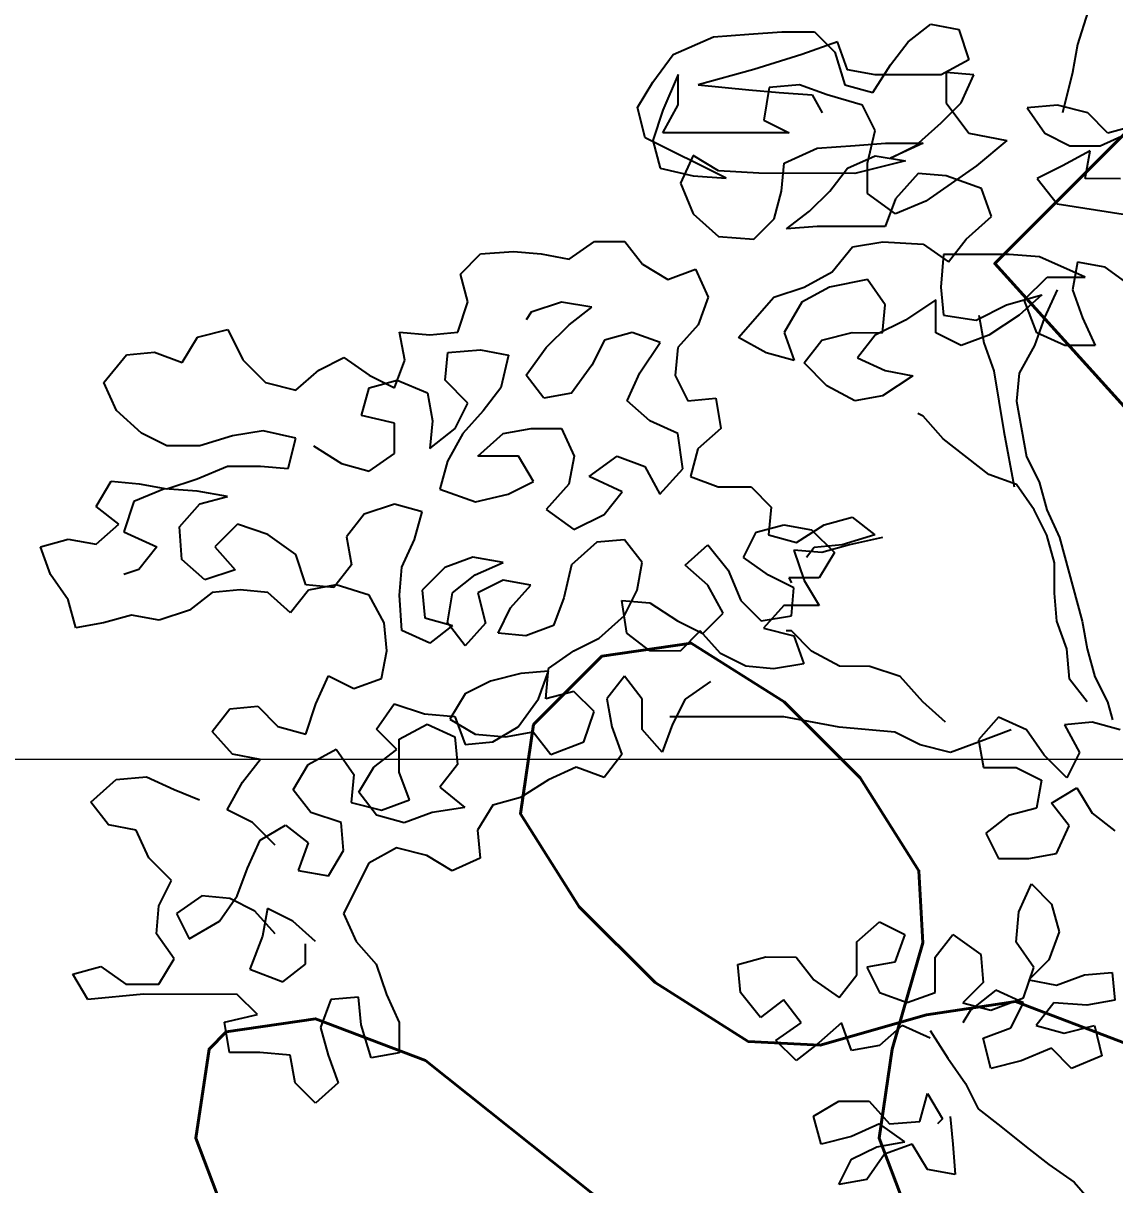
# Model space of a CAD drawing. Header units: millimetres. Extents: x 684983 to 685377, y 990360 to 990509.
# Drawn here: x 685051.041 to 685051.816, y 990443.736 to 990444.561 of the extents above; entities that cross this region are included whole.
import ezdxf

# ---------------------------------------------------------------- set-up
doc = ezdxf.new("R2010")
doc.units = ezdxf.units.MM
doc.layers.add('grid', color=8, linetype='Continuous', lineweight=9)
doc.layers.add('GRID LEVELS', color=7, linetype='Continuous', lineweight=13)
doc.layers.add('JACK  FRUIT TREE', color=7, linetype='Continuous')
doc.styles.get("Standard").update_dxf_attribs({"font": 'RomanS'})

# ---------------------------------------------------------------- blocks, each defined once
blk = doc.blocks.new('JT')
for p, q in [((-0.33303, 1.59469, 157.72663), (-0.33783, 1.57914, 157.72663)), ((-0.33783, 1.57914, 157.72663), (-0.34023, 1.56598, 157.72663)), ((-0.34023, 1.56598, 157.72663), (-0.34504, 1.54684, 157.72663)), ((-0.34751, 1.46309, 157.72663), (-0.3535, 1.44994, 157.72663)), ((-0.38461, 1.45116, 157.72663), (-0.38223, 1.438, 157.72663)), ((-0.3535, 1.44994, 157.72663), (-0.3583, 1.43678, 157.72663)), ((-0.38223, 1.438, 157.72663), (-0.37745, 1.42484, 157.72663)), ((-0.3583, 1.43678, 157.72663), (-0.36549, 1.42363, 157.72663)), ((-0.37745, 1.42484, 157.72663), (-0.37269, 1.39612, 157.72663)), ((-0.36549, 1.42363, 157.72663), (-0.3667, 1.41047, 157.72663)), ((-0.3667, 1.41047, 157.72663), (-0.36194, 1.38414, 157.72663)), ((-0.41097, 1.40333, 157.72663), (-0.41336, 1.40453, 157.72663)), ((-0.40141, 1.39255, 157.72663), (-0.41097, 1.40333, 157.72663)), ((-0.37989, 1.37578, 157.72663), (-0.40141, 1.39255, 157.72663)), ((-0.37269, 1.39612, 157.72663), (-0.36793, 1.36979, 157.72663)), ((-0.36194, 1.38414, 157.72663), (-0.35596, 1.37217, 157.72663)), ((-0.36673, 1.37098, 157.72663), (-0.37989, 1.37578, 157.72663)), ((-0.35837, 1.35901, 157.72663), (-0.36673, 1.37098, 157.72663)), ((-0.35596, 1.37217, 157.72663), (-0.35239, 1.35901, 157.72663)), ((-0.3524, 1.34704, 157.72663), (-0.35837, 1.35901, 157.72663)), ((-0.35239, 1.35901, 157.72663), (-0.34642, 1.34584, 157.72663)), ((-0.34882, 1.33388, 157.72663), (-0.3524, 1.34704, 157.72663)), ((-0.34642, 1.34584, 157.72663), (-0.33568, 1.30635, 157.72663)), ((-0.34883, 1.31952, 157.72663), (-0.34882, 1.33388, 157.72663)), ((-0.34765, 1.30636, 157.72663), (-0.34883, 1.31952, 157.72663)), ((-0.34287, 1.29319, 157.72663), (-0.34765, 1.30636, 157.72663)), ((-0.33568, 1.30635, 157.72663), (-0.3333, 1.29318, 157.72663)), ((-0.47328, 1.30169, 157.72663), (-0.47567, 1.30169, 157.72663)), ((-0.46372, 1.29211, 157.72663), (-0.47328, 1.30169, 157.72663)), ((-0.45056, 1.28492, 157.72663), (-0.46372, 1.29211, 157.72663)), ((-0.34169, 1.27883, 157.72663), (-0.34287, 1.29319, 157.72663)), ((-0.3333, 1.29318, 157.72663), (-0.32973, 1.28002, 157.72663)), ((-0.43621, 1.2849, 157.72663), (-0.45056, 1.28492, 157.72663)), ((-0.42185, 1.2801, 157.72663), (-0.43621, 1.2849, 157.72663)), ((-0.4111, 1.26813, 157.72663), (-0.42185, 1.2801, 157.72663)), ((-0.33333, 1.26806, 157.72663), (-0.34169, 1.27883, 157.72663)), ((-0.32973, 1.28002, 157.72663), (-0.32375, 1.26805, 157.72663)), ((-0.40034, 1.25855, 157.72663), (-0.4111, 1.26813, 157.72663)), ((-0.32375, 1.26805, 157.72663), (-0.32137, 1.25967, 157.72663)), ((-0.47691, 1.26101, 157.72663), (-0.53075, 1.26106, 157.72663)), ((-0.45059, 1.2562, 157.72663), (-0.47691, 1.26101, 157.72663)), ((-0.42427, 1.25378, 157.72663), (-0.45059, 1.2562, 157.72663)), ((-0.41231, 1.24779, 157.72663), (-0.42427, 1.25378, 157.72663)), ((-0.36923, 1.25493, 157.72663), (-0.38479, 1.24896, 157.72663)), ((-0.38479, 1.24896, 157.72663), (-0.39796, 1.24419, 157.72663)), ((-0.39796, 1.24419, 157.72663), (-0.41231, 1.24779, 157.72663)), ((-0.40765, 1.11259, 157.72663), (-0.39929, 1.09942, 157.72663)), ((-0.39929, 1.09942, 157.72663), (-0.39092, 1.08745, 157.72663)), ((-0.39092, 1.08745, 157.72663), (-0.38495, 1.07548, 157.72663)), ((-0.38495, 1.07548, 157.72663), (-0.37419, 1.06709, 157.72663)), ((-0.37419, 1.06709, 157.72663), (-0.36223, 1.05751, 157.72663)), ((-0.36223, 1.05751, 157.72663), (-0.35147, 1.04912, 157.72663)), ((-0.35147, 1.04912, 157.72663), (-0.33952, 1.04074, 157.72663)), ((-0.33952, 1.04074, 157.72663), (-0.32995, 1.02996, 157.72663))]:
    blk.add_line(p, q)
at = {"color": 3}
for p, q in [((-0.41799, 1.58041, 157.72663), (-0.40721, 1.58878, 157.72663)), ((-0.40721, 1.58878, 157.72663), (-0.39405, 1.58637, 157.72663)), ((-0.51011, 1.58289, 157.72663), (-0.49336, 1.58407, 157.72663)), ((-0.49336, 1.58407, 157.72663), (-0.47781, 1.58525, 157.72663)), ((-0.47781, 1.58525, 157.72663), (-0.46225, 1.58524, 157.72663)), ((-0.46225, 1.58524, 157.72663), (-0.45269, 1.57566, 157.72663)), ((-0.39405, 1.58637, 157.72663), (-0.38928, 1.57201, 157.72663)), ((-0.52926, 1.57453, 157.72663), (-0.51011, 1.58289, 157.72663)), ((-0.45149, 1.58044, 157.72663), (-0.46825, 1.57448, 157.72663)), ((-0.44672, 1.56728, 157.72663), (-0.45149, 1.58044, 157.72663)), ((-0.42637, 1.56965, 157.72663), (-0.41799, 1.58041, 157.72663)), ((-0.53885, 1.56138, 157.72663), (-0.52926, 1.57453, 157.72663)), ((-0.46825, 1.57448, 157.72663), (-0.49098, 1.56732, 157.72663)), ((-0.45269, 1.57566, 157.72663), (-0.44792, 1.5601, 157.72663)), ((-0.49098, 1.56732, 157.72663), (-0.51731, 1.56016, 157.72663)), ((-0.43356, 1.56487, 157.72663), (-0.44672, 1.56728, 157.72663)), ((-0.43476, 1.5565, 157.72663), (-0.42637, 1.56965, 157.72663)), ((-0.38928, 1.57201, 157.72663), (-0.40245, 1.56484, 157.72663)), ((-0.54604, 1.54942, 157.72663), (-0.53885, 1.56138, 157.72663)), ((-0.52688, 1.56496, 157.72663), (-0.53407, 1.54821, 157.72663)), ((-0.52689, 1.5506, 157.72663), (-0.52688, 1.56496, 157.72663)), ((-0.40245, 1.56484, 157.72663), (-0.43356, 1.56487, 157.72663)), ((-0.40006, 1.56604, 157.72663), (-0.40007, 1.55168, 157.72663)), ((-0.3869, 1.56483, 157.72663), (-0.40006, 1.56604, 157.72663)), ((-0.39289, 1.55167, 157.72663), (-0.3869, 1.56483, 157.72663)), ((-0.51731, 1.56016, 157.72663), (-0.49339, 1.55775, 157.72663)), ((-0.49339, 1.55775, 157.72663), (-0.47903, 1.55654, 157.72663)), ((-0.48381, 1.55894, 157.72663), (-0.48622, 1.54338, 157.72663)), ((-0.46946, 1.56012, 157.72663), (-0.48381, 1.55894, 157.72663)), ((-0.47903, 1.55654, 157.72663), (-0.46348, 1.55533, 157.72663)), ((-0.4563, 1.55532, 157.72663), (-0.46946, 1.56012, 157.72663)), ((-0.44792, 1.5601, 157.72663), (-0.43476, 1.5565, 157.72663)), ((-0.53408, 1.53745, 157.72663), (-0.52689, 1.5506, 157.72663)), ((-0.46348, 1.55533, 157.72663), (-0.4587, 1.54695, 157.72663)), ((-0.43955, 1.55052, 157.72663), (-0.4563, 1.55532, 157.72663)), ((-0.43358, 1.53855, 157.72663), (-0.43955, 1.55052, 157.72663)), ((-0.40247, 1.54211, 157.72663), (-0.39289, 1.55167, 157.72663)), ((-0.40007, 1.55168, 157.72663), (-0.38931, 1.53731, 157.72663)), ((-0.34743, 1.55044, 157.72663), (-0.36178, 1.54925, 157.72663)), ((-0.33307, 1.54683, 157.72663), (-0.34743, 1.55044, 157.72663)), ((-0.54246, 1.53506, 157.72663), (-0.54604, 1.54942, 157.72663)), ((-0.53407, 1.54821, 157.72663), (-0.53887, 1.53386, 157.72663)), ((-0.36178, 1.54925, 157.72663), (-0.35342, 1.53728, 157.72663)), ((-0.32351, 1.53725, 157.72663), (-0.33307, 1.54683, 157.72663)), ((-0.48622, 1.54338, 157.72663), (-0.47426, 1.53739, 157.72663)), ((-0.41444, 1.53135, 157.72663), (-0.40247, 1.54211, 157.72663)), ((-0.31034, 1.54083, 157.72663), (-0.32351, 1.53725, 157.72663)), ((-0.50419, 1.51588, 157.72663), (-0.54246, 1.53506, 157.72663)), ((-0.53887, 1.53386, 157.72663), (-0.5353, 1.5207, 157.72663)), ((-0.47426, 1.53739, 157.72663), (-0.53408, 1.53745, 157.72663)), ((-0.43718, 1.523, 157.72663), (-0.43358, 1.53855, 157.72663)), ((-0.38931, 1.53731, 157.72663), (-0.37137, 1.53371, 157.72663)), ((-0.35342, 1.53728, 157.72663), (-0.34146, 1.53129, 157.72663)), ((-0.3271, 1.53127, 157.72663), (-0.31394, 1.53724, 157.72663)), ((-0.47667, 1.52304, 157.72663), (-0.46111, 1.5302, 157.72663)), ((-0.46111, 1.5302, 157.72663), (-0.44316, 1.53138, 157.72663)), ((-0.44316, 1.53138, 157.72663), (-0.4288, 1.53256, 157.72663)), ((-0.4288, 1.53256, 157.72663), (-0.41085, 1.53255, 157.72663)), ((-0.41085, 1.53255, 157.72663), (-0.42641, 1.52538, 157.72663)), ((-0.42641, 1.52538, 157.72663), (-0.41444, 1.53135, 157.72663)), ((-0.37137, 1.53371, 157.72663), (-0.38574, 1.52176, 157.72663)), ((-0.33189, 1.52889, 157.72663), (-0.34506, 1.52172, 157.72663)), ((-0.34146, 1.53129, 157.72663), (-0.3271, 1.53127, 157.72663)), ((-0.3343, 1.51573, 157.72663), (-0.33189, 1.52889, 157.72663)), ((-0.51974, 1.52666, 157.72663), (-0.52573, 1.51351, 157.72663)), ((-0.50778, 1.51947, 157.72663), (-0.51974, 1.52666, 157.72663)), ((-0.47788, 1.50988, 157.72663), (-0.47667, 1.52304, 157.72663)), ((-0.44676, 1.52062, 157.72663), (-0.43359, 1.52659, 157.72663)), ((-0.41924, 1.52418, 157.72663), (-0.44317, 1.51822, 157.72663)), ((-0.4372, 1.50864, 157.72663), (-0.43718, 1.523, 157.72663)), ((-0.43359, 1.52659, 157.72663), (-0.41924, 1.52418, 157.72663)), ((-0.5353, 1.5207, 157.72663), (-0.51975, 1.51709, 157.72663)), ((-0.48864, 1.51826, 157.72663), (-0.50778, 1.51947, 157.72663)), ((-0.44317, 1.51822, 157.72663), (-0.48864, 1.51826, 157.72663)), ((-0.45514, 1.50985, 157.72663), (-0.44676, 1.52062, 157.72663)), ((-0.41326, 1.51819, 157.72663), (-0.42404, 1.50624, 157.72663)), ((-0.4001, 1.51698, 157.72663), (-0.41326, 1.51819, 157.72663)), ((-0.38574, 1.52176, 157.72663), (-0.40968, 1.50503, 157.72663)), ((-0.34506, 1.52172, 157.72663), (-0.35703, 1.51575, 157.72663)), ((-0.52573, 1.51351, 157.72663), (-0.51976, 1.49915, 157.72663)), ((-0.51975, 1.51709, 157.72663), (-0.50419, 1.51588, 157.72663)), ((-0.38336, 1.51099, 157.72663), (-0.4001, 1.51698, 157.72663)), ((-0.35703, 1.51575, 157.72663), (-0.34747, 1.50377, 157.72663)), ((-0.31755, 1.51571, 157.72663), (-0.3343, 1.51573, 157.72663)), ((-0.48148, 1.49672, 157.72663), (-0.47788, 1.50988, 157.72663)), ((-0.46472, 1.50029, 157.72663), (-0.45514, 1.50985, 157.72663)), ((-0.42405, 1.49906, 157.72663), (-0.4372, 1.50864, 157.72663)), ((-0.37858, 1.49782, 157.72663), (-0.38336, 1.51099, 157.72663)), ((-0.42404, 1.50624, 157.72663), (-0.42884, 1.49308, 157.72663)), ((-0.40968, 1.50503, 157.72663), (-0.42405, 1.49906, 157.72663)), ((-0.34747, 1.50377, 157.72663), (-0.31636, 1.49896, 157.72663)), ((-0.51976, 1.49915, 157.72663), (-0.50781, 1.48837, 157.72663)), ((-0.49106, 1.48715, 157.72663), (-0.48148, 1.49672, 157.72663)), ((-0.4755, 1.49193, 157.72663), (-0.46472, 1.50029, 157.72663)), ((-0.39056, 1.48706, 157.72663), (-0.37858, 1.49782, 157.72663)), ((-0.46114, 1.49311, 157.72663), (-0.4755, 1.49193, 157.72663)), ((-0.42884, 1.49308, 157.72663), (-0.46114, 1.49311, 157.72663)), ((-0.57841, 1.47766, 157.72663), (-0.56644, 1.48603, 157.72663)), ((-0.56644, 1.48603, 157.72663), (-0.55208, 1.48601, 157.72663)), ((-0.55208, 1.48601, 157.72663), (-0.54371, 1.47524, 157.72663)), ((-0.50781, 1.48837, 157.72663), (-0.49106, 1.48715, 157.72663)), ((-0.4444, 1.48352, 157.72663), (-0.43004, 1.4859, 157.72663)), ((-0.43004, 1.4859, 157.72663), (-0.4109, 1.48469, 157.72663)), ((-0.4109, 1.48469, 157.72663), (-0.39894, 1.4763, 157.72663)), ((-0.39894, 1.4763, 157.72663), (-0.39056, 1.48706, 157.72663)), ((-0.62986, 1.47053, 157.72663), (-0.62028, 1.48009, 157.72663)), ((-0.62028, 1.48009, 157.72663), (-0.60473, 1.48128, 157.72663)), ((-0.60473, 1.48128, 157.72663), (-0.59157, 1.48007, 157.72663)), ((-0.59157, 1.48007, 157.72663), (-0.57841, 1.47766, 157.72663)), ((-0.45398, 1.47157, 157.72663), (-0.4444, 1.48352, 157.72663)), ((-0.40133, 1.47989, 157.72663), (-0.40254, 1.46434, 157.72663)), ((-0.37022, 1.47987, 157.72663), (-0.40133, 1.47989, 157.72663)), ((-0.35587, 1.47866, 157.72663), (-0.37022, 1.47987, 157.72663)), ((-0.54371, 1.47524, 157.72663), (-0.53176, 1.46805, 157.72663)), ((-0.33434, 1.46906, 157.72663), (-0.35587, 1.47866, 157.72663)), ((-0.33792, 1.47625, 157.72663), (-0.34033, 1.46309, 157.72663)), ((-0.32476, 1.47384, 157.72663), (-0.33792, 1.47625, 157.72663)), ((-0.31161, 1.46426, 157.72663), (-0.32476, 1.47384, 157.72663)), ((-0.62629, 1.45737, 157.72663), (-0.62986, 1.47053, 157.72663)), ((-0.53176, 1.46805, 157.72663), (-0.51859, 1.47282, 157.72663)), ((-0.51859, 1.47282, 157.72663), (-0.51262, 1.45966, 157.72663)), ((-0.46715, 1.4644, 157.72663), (-0.45398, 1.47157, 157.72663)), ((-0.43724, 1.46796, 157.72663), (-0.45519, 1.46439, 157.72663)), ((-0.42887, 1.45599, 157.72663), (-0.43724, 1.46796, 157.72663)), ((-0.36306, 1.45832, 157.72663), (-0.35229, 1.46908, 157.72663)), ((-0.35229, 1.46908, 157.72663), (-0.33434, 1.46906, 157.72663)), ((-0.48151, 1.45963, 157.72663), (-0.46715, 1.4644, 157.72663)), ((-0.45519, 1.46439, 157.72663), (-0.46835, 1.45722, 157.72663)), ((-0.40254, 1.46434, 157.72663), (-0.40136, 1.45118, 157.72663)), ((-0.34033, 1.46309, 157.72663), (-0.33555, 1.44992, 157.72663)), ((-0.63108, 1.44301, 157.72663), (-0.62629, 1.45737, 157.72663)), ((-0.58202, 1.45733, 157.72663), (-0.59638, 1.45255, 157.72663)), ((-0.56766, 1.45492, 157.72663), (-0.58202, 1.45733, 157.72663)), ((-0.51262, 1.45966, 157.72663), (-0.51742, 1.4465, 157.72663)), ((-0.49828, 1.4405, 157.72663), (-0.48151, 1.45963, 157.72663)), ((-0.46835, 1.45722, 157.72663), (-0.47674, 1.44287, 157.72663)), ((-0.40494, 1.45836, 157.72663), (-0.41931, 1.4488, 157.72663)), ((-0.40495, 1.44281, 157.72663), (-0.40494, 1.45836, 157.72663)), ((-0.37144, 1.45594, 157.72663), (-0.35469, 1.46071, 157.72663)), ((-0.35469, 1.46071, 157.72663), (-0.36546, 1.45115, 157.72663)), ((-0.3571, 1.44276, 157.72663), (-0.36306, 1.45832, 157.72663)), ((-0.59638, 1.45255, 157.72663), (-0.59877, 1.44897, 157.72663)), ((-0.57844, 1.44656, 157.72663), (-0.56766, 1.45492, 157.72663)), ((-0.43008, 1.44283, 157.72663), (-0.42887, 1.45599, 157.72663)), ((-0.38581, 1.44877, 157.72663), (-0.37144, 1.45594, 157.72663)), ((-0.58921, 1.4358, 157.72663), (-0.57844, 1.44656, 157.72663)), ((-0.51742, 1.4465, 157.72663), (-0.527, 1.43574, 157.72663)), ((-0.41931, 1.4488, 157.72663), (-0.43367, 1.44164, 157.72663)), ((-0.40136, 1.45118, 157.72663), (-0.38581, 1.44877, 157.72663)), ((-0.36546, 1.45115, 157.72663), (-0.37983, 1.44159, 157.72663)), ((-0.33555, 1.44992, 157.72663), (-0.32958, 1.43676, 157.72663)), ((-0.76151, 1.42878, 157.72663), (-0.75432, 1.44073, 157.72663)), ((-0.75432, 1.44073, 157.72663), (-0.73996, 1.44431, 157.72663)), ((-0.73996, 1.44431, 157.72663), (-0.73279, 1.42995, 157.72663)), ((-0.65622, 1.42988, 157.72663), (-0.6586, 1.44304, 157.72663)), ((-0.6586, 1.44304, 157.72663), (-0.64425, 1.44183, 157.72663)), ((-0.64425, 1.44183, 157.72663), (-0.63108, 1.44301, 157.72663)), ((-0.54853, 1.44294, 157.72663), (-0.56169, 1.43936, 157.72663)), ((-0.53537, 1.43814, 157.72663), (-0.54853, 1.44294, 157.72663)), ((-0.48513, 1.43331, 157.72663), (-0.49828, 1.4405, 157.72663)), ((-0.47674, 1.44287, 157.72663), (-0.47197, 1.42971, 157.72663)), ((-0.4588, 1.43927, 157.72663), (-0.44444, 1.44284, 157.72663)), ((-0.44444, 1.44284, 157.72663), (-0.43008, 1.44283, 157.72663)), ((-0.43367, 1.44164, 157.72663), (-0.44205, 1.43088, 157.72663)), ((-0.39299, 1.43681, 157.72663), (-0.40495, 1.44281, 157.72663)), ((-0.37983, 1.44159, 157.72663), (-0.39299, 1.43681, 157.72663)), ((-0.34394, 1.43677, 157.72663), (-0.3571, 1.44276, 157.72663)), ((-0.5988, 1.42264, 157.72663), (-0.58921, 1.4358, 157.72663)), ((-0.56169, 1.43936, 157.72663), (-0.56769, 1.4274, 157.72663)), ((-0.54496, 1.42379, 157.72663), (-0.53537, 1.43814, 157.72663)), ((-0.527, 1.43574, 157.72663), (-0.52821, 1.42258, 157.72663)), ((-0.46718, 1.42851, 157.72663), (-0.4588, 1.43927, 157.72663)), ((-0.32958, 1.43676, 157.72663), (-0.34394, 1.43677, 157.72663)), ((-0.79861, 1.41924, 157.72663), (-0.78783, 1.43239, 157.72663)), ((-0.78783, 1.43239, 157.72663), (-0.77467, 1.43357, 157.72663)), ((-0.77467, 1.43357, 157.72663), (-0.76151, 1.42878, 157.72663)), ((-0.73279, 1.42995, 157.72663), (-0.72204, 1.41917, 157.72663)), ((-0.69691, 1.42513, 157.72663), (-0.68494, 1.4311, 157.72663)), ((-0.68494, 1.4311, 157.72663), (-0.67298, 1.42271, 157.72663)), ((-0.66102, 1.41672, 157.72663), (-0.65622, 1.42988, 157.72663)), ((-0.63709, 1.42029, 157.72663), (-0.63588, 1.43345, 157.72663)), ((-0.63588, 1.43345, 157.72663), (-0.62032, 1.43463, 157.72663)), ((-0.62032, 1.43463, 157.72663), (-0.60716, 1.43222, 157.72663)), ((-0.60716, 1.43222, 157.72663), (-0.61077, 1.41667, 157.72663)), ((-0.47197, 1.42971, 157.72663), (-0.48513, 1.43331, 157.72663)), ((-0.44205, 1.43088, 157.72663), (-0.4289, 1.42488, 157.72663)), ((-0.70768, 1.41557, 157.72663), (-0.69691, 1.42513, 157.72663)), ((-0.56769, 1.4274, 157.72663), (-0.57727, 1.41425, 157.72663)), ((-0.45642, 1.41773, 157.72663), (-0.46718, 1.42851, 157.72663)), ((-0.4289, 1.42488, 157.72663), (-0.41574, 1.42248, 157.72663)), ((-0.79264, 1.40607, 157.72663), (-0.79861, 1.41924, 157.72663)), ((-0.72204, 1.41917, 157.72663), (-0.70768, 1.41557, 157.72663)), ((-0.67298, 1.42271, 157.72663), (-0.66102, 1.41672, 157.72663)), ((-0.67298, 1.41673, 157.72663), (-0.65982, 1.42031, 157.72663)), ((-0.65982, 1.42031, 157.72663), (-0.64547, 1.41431, 157.72663)), ((-0.62633, 1.40951, 157.72663), (-0.63709, 1.42029, 157.72663)), ((-0.59043, 1.41187, 157.72663), (-0.5988, 1.42264, 157.72663)), ((-0.55095, 1.41064, 157.72663), (-0.54496, 1.42379, 157.72663)), ((-0.52821, 1.42258, 157.72663), (-0.52224, 1.41061, 157.72663)), ((-0.41574, 1.42248, 157.72663), (-0.43011, 1.41292, 157.72663)), ((-0.67659, 1.40357, 157.72663), (-0.67298, 1.41673, 157.72663)), ((-0.64547, 1.41431, 157.72663), (-0.64309, 1.40115, 157.72663)), ((-0.61077, 1.41667, 157.72663), (-0.61915, 1.40591, 157.72663)), ((-0.57727, 1.41425, 157.72663), (-0.59043, 1.41187, 157.72663)), ((-0.44327, 1.41054, 157.72663), (-0.45642, 1.41773, 157.72663)), ((-0.43011, 1.41292, 157.72663), (-0.44327, 1.41054, 157.72663)), ((-0.63232, 1.39755, 157.72663), (-0.62633, 1.40951, 157.72663)), ((-0.54019, 1.40105, 157.72663), (-0.55095, 1.41064, 157.72663)), ((-0.52224, 1.41061, 157.72663), (-0.50907, 1.41179, 157.72663)), ((-0.50907, 1.41179, 157.72663), (-0.50669, 1.39743, 157.72663)), ((-0.78068, 1.39529, 157.72663), (-0.79264, 1.40607, 157.72663)), ((-0.66103, 1.39997, 157.72663), (-0.67659, 1.40357, 157.72663)), ((-0.61915, 1.40591, 157.72663), (-0.62873, 1.39515, 157.72663)), ((-0.72325, 1.39644, 157.72663), (-0.73761, 1.39406, 157.72663)), ((-0.7077, 1.39283, 157.72663), (-0.72325, 1.39644, 157.72663)), ((-0.66105, 1.38561, 157.72663), (-0.66103, 1.39997, 157.72663)), ((-0.64309, 1.40115, 157.72663), (-0.6443, 1.38799, 157.72663)), ((-0.6443, 1.38799, 157.72663), (-0.63232, 1.39755, 157.72663)), ((-0.60959, 1.39514, 157.72663), (-0.59643, 1.39752, 157.72663)), ((-0.59643, 1.39752, 157.72663), (-0.58207, 1.3975, 157.72663)), ((-0.58207, 1.3975, 157.72663), (-0.5761, 1.38434, 157.72663)), ((-0.52704, 1.39506, 157.72663), (-0.54019, 1.40105, 157.72663)), ((-0.50669, 1.39743, 157.72663), (-0.51747, 1.38787, 157.72663)), ((-0.76873, 1.3893, 157.72663), (-0.78068, 1.39529, 157.72663)), ((-0.73761, 1.39406, 157.72663), (-0.75317, 1.38929, 157.72663)), ((-0.71131, 1.37848, 157.72663), (-0.7077, 1.39283, 157.72663)), ((-0.62873, 1.39515, 157.72663), (-0.63593, 1.382, 157.72663)), ((-0.62157, 1.38438, 157.72663), (-0.60959, 1.39514, 157.72663)), ((-0.52466, 1.37831, 157.72663), (-0.52704, 1.39506, 157.72663)), ((-0.75317, 1.38929, 157.72663), (-0.76873, 1.3893, 157.72663)), ((-0.69933, 1.38924, 157.72663), (-0.68618, 1.38085, 157.72663)), ((-0.67302, 1.37725, 157.72663), (-0.66105, 1.38561, 157.72663)), ((-0.51747, 1.38787, 157.72663), (-0.52107, 1.37472, 157.72663)), ((-0.68618, 1.38085, 157.72663), (-0.67302, 1.37725, 157.72663)), ((-0.63593, 1.382, 157.72663), (-0.63953, 1.36884, 157.72663)), ((-0.60242, 1.38436, 157.72663), (-0.62157, 1.38438, 157.72663)), ((-0.59525, 1.37239, 157.72663), (-0.60242, 1.38436, 157.72663)), ((-0.5761, 1.38434, 157.72663), (-0.57851, 1.37118, 157.72663)), ((-0.56893, 1.37476, 157.72663), (-0.55576, 1.38432, 157.72663)), ((-0.55576, 1.38432, 157.72663), (-0.5426, 1.37952, 157.72663)), ((-0.75438, 1.37373, 157.72663), (-0.74002, 1.3797, 157.72663)), ((-0.74002, 1.3797, 157.72663), (-0.72447, 1.37969, 157.72663)), ((-0.72447, 1.37969, 157.72663), (-0.71131, 1.37848, 157.72663)), ((-0.55338, 1.36757, 157.72663), (-0.56893, 1.37476, 157.72663)), ((-0.5426, 1.37952, 157.72663), (-0.53544, 1.36635, 157.72663)), ((-0.53544, 1.36635, 157.72663), (-0.52466, 1.37831, 157.72663)), ((-0.52107, 1.37472, 157.72663), (-0.50792, 1.36992, 157.72663)), ((-0.80225, 1.36062, 157.72663), (-0.79506, 1.37257, 157.72663)), ((-0.79506, 1.37257, 157.72663), (-0.7819, 1.37136, 157.72663)), ((-0.76994, 1.36896, 157.72663), (-0.7843, 1.36299, 157.72663)), ((-0.7819, 1.37136, 157.72663), (-0.76874, 1.36896, 157.72663)), ((-0.75439, 1.36775, 157.72663), (-0.76994, 1.36896, 157.72663)), ((-0.76874, 1.36896, 157.72663), (-0.75438, 1.37373, 157.72663)), ((-0.63953, 1.36884, 157.72663), (-0.62278, 1.36284, 157.72663)), ((-0.60723, 1.36642, 157.72663), (-0.59525, 1.37239, 157.72663)), ((-0.57851, 1.37118, 157.72663), (-0.58928, 1.35922, 157.72663)), ((-0.50792, 1.36992, 157.72663), (-0.49236, 1.3699, 157.72663)), ((-0.49236, 1.3699, 157.72663), (-0.4828, 1.36032, 157.72663)), ((-0.74003, 1.36534, 157.72663), (-0.75439, 1.36775, 157.72663)), ((-0.7532, 1.36177, 157.72663), (-0.74003, 1.36534, 157.72663)), ((-0.62278, 1.36284, 157.72663), (-0.60723, 1.36642, 157.72663)), ((-0.56177, 1.35681, 157.72663), (-0.55338, 1.36757, 157.72663)), ((-0.79149, 1.35223, 157.72663), (-0.80225, 1.36062, 157.72663)), ((-0.7843, 1.36299, 157.72663), (-0.7891, 1.34864, 157.72663)), ((-0.76278, 1.35101, 157.72663), (-0.7532, 1.36177, 157.72663)), ((-0.66107, 1.36168, 157.72663), (-0.67543, 1.35691, 157.72663)), ((-0.64791, 1.35808, 157.72663), (-0.66107, 1.36168, 157.72663)), ((-0.65151, 1.34492, 157.72663), (-0.64791, 1.35808, 157.72663)), ((-0.58928, 1.35922, 157.72663), (-0.57613, 1.34964, 157.72663)), ((-0.4828, 1.36032, 157.72663), (-0.48401, 1.34716, 157.72663)), ((-0.67543, 1.35691, 157.72663), (-0.68382, 1.34615, 157.72663)), ((-0.57613, 1.34964, 157.72663), (-0.56177, 1.35681, 157.72663)), ((-0.45768, 1.35192, 157.72663), (-0.44452, 1.3555, 157.72663)), ((-0.44452, 1.3555, 157.72663), (-0.43376, 1.34712, 157.72663)), ((-0.80227, 1.34267, 157.72663), (-0.79149, 1.35223, 157.72663)), ((-0.7891, 1.34864, 157.72663), (-0.77356, 1.34145, 157.72663)), ((-0.7616, 1.33545, 157.72663), (-0.76278, 1.35101, 157.72663)), ((-0.73526, 1.35218, 157.72663), (-0.74604, 1.34142, 157.72663)), ((-0.72091, 1.34738, 157.72663), (-0.73526, 1.35218, 157.72663)), ((-0.70775, 1.3378, 157.72663), (-0.72091, 1.34738, 157.72663)), ((-0.49598, 1.33641, 157.72663), (-0.48999, 1.34836, 157.72663)), ((-0.48999, 1.34836, 157.72663), (-0.47682, 1.35194, 157.72663)), ((-0.48401, 1.34716, 157.72663), (-0.47085, 1.34356, 157.72663)), ((-0.47682, 1.35194, 157.72663), (-0.46367, 1.34954, 157.72663)), ((-0.47085, 1.34356, 157.72663), (-0.45768, 1.35192, 157.72663)), ((-0.46367, 1.34954, 157.72663), (-0.45291, 1.33876, 157.72663)), ((-0.43376, 1.34712, 157.72663), (-0.44931, 1.34235, 157.72663)), ((-0.82859, 1.3415, 157.72663), (-0.81543, 1.34507, 157.72663)), ((-0.82382, 1.32833, 157.72663), (-0.82859, 1.3415, 157.72663)), ((-0.81543, 1.34507, 157.72663), (-0.80227, 1.34267, 157.72663)), ((-0.77356, 1.34145, 157.72663), (-0.78194, 1.33069, 157.72663)), ((-0.74604, 1.34142, 157.72663), (-0.73648, 1.33064, 157.72663)), ((-0.68382, 1.34615, 157.72663), (-0.68144, 1.33299, 157.72663)), ((-0.65751, 1.33177, 157.72663), (-0.65151, 1.34492, 157.72663)), ((-0.56537, 1.34365, 157.72663), (-0.57734, 1.33289, 157.72663)), ((-0.55221, 1.34483, 157.72663), (-0.56537, 1.34365, 157.72663)), ((-0.54384, 1.33406, 157.72663), (-0.55221, 1.34483, 157.72663)), ((-0.5235, 1.33284, 157.72663), (-0.51273, 1.3424, 157.72663)), ((-0.51273, 1.3424, 157.72663), (-0.50317, 1.33043, 157.72663)), ((-0.44931, 1.34235, 157.72663), (-0.46248, 1.34116, 157.72663)), ((-0.44573, 1.34234, 157.72663), (-0.45889, 1.33876, 157.72663)), ((-0.43017, 1.34592, 157.72663), (-0.44573, 1.34234, 157.72663)), ((-0.70298, 1.32343, 157.72663), (-0.70775, 1.3378, 157.72663)), ((-0.624, 1.33652, 157.72663), (-0.63717, 1.33175, 157.72663)), ((-0.60965, 1.33412, 157.72663), (-0.624, 1.33652, 157.72663)), ((-0.48403, 1.32802, 157.72663), (-0.49598, 1.33641, 157.72663)), ((-0.45889, 1.33876, 157.72663), (-0.47205, 1.33997, 157.72663)), ((-0.47205, 1.33997, 157.72663), (-0.46728, 1.32561, 157.72663)), ((-0.46248, 1.34116, 157.72663), (-0.46607, 1.33638, 157.72663)), ((-0.45291, 1.33876, 157.72663), (-0.4601, 1.3268, 157.72663)), ((-0.78194, 1.33069, 157.72663), (-0.78912, 1.3283, 157.72663)), ((-0.75084, 1.32587, 157.72663), (-0.7616, 1.33545, 157.72663)), ((-0.73648, 1.33064, 157.72663), (-0.75084, 1.32587, 157.72663)), ((-0.68144, 1.33299, 157.72663), (-0.68982, 1.32223, 157.72663)), ((-0.65872, 1.31861, 157.72663), (-0.65751, 1.33177, 157.72663)), ((-0.63717, 1.33175, 157.72663), (-0.64795, 1.32099, 157.72663)), ((-0.62281, 1.32815, 157.72663), (-0.60965, 1.33412, 157.72663)), ((-0.57734, 1.33289, 157.72663), (-0.58095, 1.31734, 157.72663)), ((-0.54625, 1.3209, 157.72663), (-0.54384, 1.33406, 157.72663)), ((-0.51274, 1.32326, 157.72663), (-0.5235, 1.33284, 157.72663)), ((-0.50317, 1.33043, 157.72663), (-0.4972, 1.31607, 157.72663)), ((-0.81545, 1.31636, 157.72663), (-0.82382, 1.32833, 157.72663)), ((-0.63359, 1.31978, 157.72663), (-0.62281, 1.32815, 157.72663)), ((-0.60966, 1.32574, 157.72663), (-0.62163, 1.31977, 157.72663)), ((-0.5965, 1.32334, 157.72663), (-0.60966, 1.32574, 157.72663)), ((-0.47207, 1.32203, 157.72663), (-0.48403, 1.32802, 157.72663)), ((-0.4601, 1.3268, 157.72663), (-0.47445, 1.32681, 157.72663)), ((-0.47445, 1.32681, 157.72663), (-0.47326, 1.32442, 157.72663)), ((-0.46728, 1.32561, 157.72663), (-0.46011, 1.31364, 157.72663)), ((-0.74725, 1.31989, 157.72663), (-0.75803, 1.31152, 157.72663)), ((-0.73409, 1.32107, 157.72663), (-0.74725, 1.31989, 157.72663)), ((-0.72093, 1.31986, 157.72663), (-0.73409, 1.32107, 157.72663)), ((-0.71017, 1.31028, 157.72663), (-0.72093, 1.31986, 157.72663)), ((-0.70179, 1.32104, 157.72663), (-0.71017, 1.31028, 157.72663)), ((-0.68982, 1.32223, 157.72663), (-0.70298, 1.32343, 157.72663)), ((-0.68862, 1.32342, 157.72663), (-0.70179, 1.32104, 157.72663)), ((-0.67307, 1.31862, 157.72663), (-0.68862, 1.32342, 157.72663)), ((-0.64795, 1.32099, 157.72663), (-0.64676, 1.30783, 157.72663)), ((-0.636, 1.30543, 157.72663), (-0.63359, 1.31978, 157.72663)), ((-0.62163, 1.31977, 157.72663), (-0.61805, 1.30541, 157.72663)), ((-0.60608, 1.31258, 157.72663), (-0.5965, 1.32334, 157.72663)), ((-0.55224, 1.30894, 157.72663), (-0.54625, 1.3209, 157.72663)), ((-0.50558, 1.31009, 157.72663), (-0.51274, 1.32326, 157.72663)), ((-0.47327, 1.30887, 157.72663), (-0.47207, 1.32203, 157.72663)), ((-0.81188, 1.30319, 157.72663), (-0.81545, 1.31636, 157.72663)), ((-0.66591, 1.30545, 157.72663), (-0.67307, 1.31862, 157.72663)), ((-0.65754, 1.30186, 157.72663), (-0.65872, 1.31861, 157.72663)), ((-0.58095, 1.31734, 157.72663), (-0.58575, 1.30418, 157.72663)), ((-0.55105, 1.30056, 157.72663), (-0.55343, 1.31612, 157.72663)), ((-0.55343, 1.31612, 157.72663), (-0.54027, 1.31491, 157.72663)), ((-0.54027, 1.31491, 157.72663), (-0.52712, 1.30652, 157.72663)), ((-0.4972, 1.31607, 157.72663), (-0.48763, 1.30649, 157.72663)), ((-0.78555, 1.30915, 157.72663), (-0.79871, 1.30557, 157.72663)), ((-0.77239, 1.30675, 157.72663), (-0.78555, 1.30915, 157.72663)), ((-0.75803, 1.31152, 157.72663), (-0.77239, 1.30675, 157.72663)), ((-0.61207, 1.30062, 157.72663), (-0.60608, 1.31258, 157.72663)), ((-0.56422, 1.29818, 157.72663), (-0.55224, 1.30894, 157.72663)), ((-0.51516, 1.30053, 157.72663), (-0.50558, 1.31009, 157.72663)), ((-0.48763, 1.30649, 157.72663), (-0.47327, 1.30887, 157.72663)), ((-0.47686, 1.31366, 157.72663), (-0.48644, 1.3029, 157.72663)), ((-0.46011, 1.31364, 157.72663), (-0.47686, 1.31366, 157.72663)), ((-0.79871, 1.30557, 157.72663), (-0.81188, 1.30319, 157.72663)), ((-0.66472, 1.29229, 157.72663), (-0.66591, 1.30545, 157.72663)), ((-0.64676, 1.30783, 157.72663), (-0.6336, 1.30423, 157.72663)), ((-0.6336, 1.30423, 157.72663), (-0.64438, 1.29586, 157.72663)), ((-0.62763, 1.29465, 157.72663), (-0.636, 1.30543, 157.72663)), ((-0.61805, 1.30541, 157.72663), (-0.62763, 1.29465, 157.72663)), ((-0.58575, 1.30418, 157.72663), (-0.59891, 1.29941, 157.72663)), ((-0.52712, 1.30652, 157.72663), (-0.51516, 1.30053, 157.72663)), ((-0.48644, 1.3029, 157.72663), (-0.47209, 1.29929, 157.72663)), ((-0.64438, 1.29586, 157.72663), (-0.65754, 1.30186, 157.72663)), ((-0.59891, 1.29941, 157.72663), (-0.61207, 1.30062, 157.72663)), ((-0.57619, 1.29221, 157.72663), (-0.56422, 1.29818, 157.72663)), ((-0.54029, 1.29218, 157.72663), (-0.55105, 1.30056, 157.72663)), ((-0.51635, 1.30173, 157.72663), (-0.52593, 1.29216, 157.72663)), ((-0.50679, 1.29095, 157.72663), (-0.51635, 1.30173, 157.72663)), ((-0.47209, 1.29929, 157.72663), (-0.46731, 1.28613, 157.72663)), ((-0.66713, 1.27913, 157.72663), (-0.66472, 1.29229, 157.72663)), ((-0.58816, 1.28385, 157.72663), (-0.57619, 1.29221, 157.72663)), ((-0.52593, 1.29216, 157.72663), (-0.54029, 1.29218, 157.72663)), ((-0.49483, 1.28496, 157.72663), (-0.50679, 1.29095, 157.72663)), ((-0.60132, 1.28147, 157.72663), (-0.61568, 1.27789, 157.72663)), ((-0.58816, 1.28265, 157.72663), (-0.60132, 1.28147, 157.72663)), ((-0.59296, 1.26949, 157.72663), (-0.58816, 1.28265, 157.72663)), ((-0.58937, 1.26949, 157.72663), (-0.58816, 1.28385, 157.72663)), ((-0.48167, 1.28375, 157.72663), (-0.49483, 1.28496, 157.72663)), ((-0.46731, 1.28613, 157.72663), (-0.48167, 1.28375, 157.72663)), ((-0.69825, 1.2672, 157.72663), (-0.69225, 1.28035, 157.72663)), ((-0.69225, 1.28035, 157.72663), (-0.68029, 1.27436, 157.72663)), ((-0.68029, 1.27436, 157.72663), (-0.66713, 1.27913, 157.72663)), ((-0.61568, 1.27789, 157.72663), (-0.62765, 1.27192, 157.72663)), ((-0.55227, 1.28022, 157.72663), (-0.56065, 1.26946, 157.72663)), ((-0.5439, 1.26945, 157.72663), (-0.55227, 1.28022, 157.72663)), ((-0.51159, 1.27779, 157.72663), (-0.52356, 1.26943, 157.72663)), ((-0.62765, 1.27192, 157.72663), (-0.63484, 1.25996, 157.72663)), ((-0.5762, 1.27307, 157.72663), (-0.58937, 1.26949, 157.72663)), ((-0.56664, 1.26349, 157.72663), (-0.5762, 1.27307, 157.72663)), ((-0.74731, 1.25408, 157.72663), (-0.73893, 1.26484, 157.72663)), ((-0.73893, 1.26484, 157.72663), (-0.72577, 1.26603, 157.72663)), ((-0.72577, 1.26603, 157.72663), (-0.7162, 1.25644, 157.72663)), ((-0.70305, 1.25284, 157.72663), (-0.69825, 1.2672, 157.72663)), ((-0.66954, 1.25521, 157.72663), (-0.66116, 1.26716, 157.72663)), ((-0.66116, 1.26716, 157.72663), (-0.6468, 1.26236, 157.72663)), ((-0.60254, 1.25634, 157.72663), (-0.59296, 1.26949, 157.72663)), ((-0.56065, 1.26946, 157.72663), (-0.55827, 1.2563, 157.72663)), ((-0.54391, 1.25509, 157.72663), (-0.5439, 1.26945, 157.72663)), ((-0.52356, 1.26943, 157.72663), (-0.52956, 1.25747, 157.72663)), ((-0.6468, 1.26236, 157.72663), (-0.63245, 1.26115, 157.72663)), ((-0.63484, 1.25996, 157.72663), (-0.62288, 1.25277, 157.72663)), ((-0.63245, 1.26115, 157.72663), (-0.62767, 1.24799, 157.72663)), ((-0.57144, 1.24913, 157.72663), (-0.56664, 1.26349, 157.72663)), ((-0.37521, 1.26092, 157.72663), (-0.38479, 1.25016, 157.72663)), ((-0.36205, 1.25492, 157.72663), (-0.37521, 1.26092, 157.72663)), ((-0.73775, 1.2433, 157.72663), (-0.74731, 1.25408, 157.72663)), ((-0.7162, 1.25644, 157.72663), (-0.70305, 1.25284, 157.72663)), ((-0.65998, 1.24563, 157.72663), (-0.66954, 1.25521, 157.72663)), ((-0.65878, 1.25041, 157.72663), (-0.64561, 1.25758, 157.72663)), ((-0.64561, 1.25758, 157.72663), (-0.63246, 1.25158, 157.72663)), ((-0.61451, 1.24917, 157.72663), (-0.60254, 1.25634, 157.72663)), ((-0.60853, 1.25156, 157.72663), (-0.59536, 1.25394, 157.72663)), ((-0.59536, 1.25394, 157.72663), (-0.587, 1.24317, 157.72663)), ((-0.55827, 1.2563, 157.72663), (-0.5535, 1.24313, 157.72663)), ((-0.53435, 1.24431, 157.72663), (-0.54391, 1.25509, 157.72663)), ((-0.52956, 1.25747, 157.72663), (-0.53435, 1.24431, 157.72663)), ((-0.35369, 1.24295, 157.72663), (-0.36205, 1.25492, 157.72663)), ((-0.33094, 1.25848, 157.72663), (-0.3441, 1.2573, 157.72663)), ((-0.3441, 1.2573, 157.72663), (-0.33694, 1.24413, 157.72663)), ((-0.31778, 1.25488, 157.72663), (-0.33094, 1.25848, 157.72663)), ((-0.65879, 1.23486, 157.72663), (-0.65878, 1.25041, 157.72663)), ((-0.63246, 1.25158, 157.72663), (-0.63127, 1.23842, 157.72663)), ((-0.62767, 1.24799, 157.72663), (-0.61451, 1.24917, 157.72663)), ((-0.62288, 1.25277, 157.72663), (-0.60853, 1.25156, 157.72663)), ((-0.587, 1.24317, 157.72663), (-0.57144, 1.24913, 157.72663)), ((-0.38479, 1.25016, 157.72663), (-0.38241, 1.237, 157.72663)), ((-0.72459, 1.2409, 157.72663), (-0.73775, 1.2433, 157.72663)), ((-0.70186, 1.23848, 157.72663), (-0.68869, 1.24565, 157.72663)), ((-0.68869, 1.24565, 157.72663), (-0.68033, 1.23368, 157.72663)), ((-0.67076, 1.23726, 157.72663), (-0.65998, 1.24563, 157.72663)), ((-0.5535, 1.24313, 157.72663), (-0.56188, 1.23237, 157.72663)), ((-0.34293, 1.23217, 157.72663), (-0.35369, 1.24295, 157.72663)), ((-0.33694, 1.24413, 157.72663), (-0.34293, 1.23217, 157.72663)), ((-0.73298, 1.23014, 157.72663), (-0.72459, 1.2409, 157.72663)), ((-0.70905, 1.22653, 157.72663), (-0.70186, 1.23848, 157.72663)), ((-0.67795, 1.2253, 157.72663), (-0.67076, 1.23726, 157.72663)), ((-0.63127, 1.23842, 157.72663), (-0.63966, 1.22766, 157.72663)), ((-0.57504, 1.23717, 157.72663), (-0.58821, 1.2312, 157.72663)), ((-0.56188, 1.23237, 157.72663), (-0.57504, 1.23717, 157.72663)), ((-0.38241, 1.237, 157.72663), (-0.36686, 1.23698, 157.72663)), ((-0.36686, 1.23698, 157.72663), (-0.3549, 1.23099, 157.72663)), ((-0.7928, 1.23139, 157.72663), (-0.77844, 1.23257, 157.72663)), ((-0.77844, 1.23257, 157.72663), (-0.76529, 1.22658, 157.72663)), ((-0.68033, 1.23368, 157.72663), (-0.68154, 1.22052, 157.72663)), ((-0.65402, 1.22169, 157.72663), (-0.65879, 1.23486, 157.72663)), ((-0.80477, 1.22063, 157.72663), (-0.7928, 1.23139, 157.72663)), ((-0.76529, 1.22658, 157.72663), (-0.75333, 1.22178, 157.72663)), ((-0.74017, 1.21698, 157.72663), (-0.73298, 1.23014, 157.72663)), ((-0.70069, 1.21575, 157.72663), (-0.70905, 1.22653, 157.72663)), ((-0.63966, 1.22766, 157.72663), (-0.6277, 1.21808, 157.72663)), ((-0.58821, 1.2312, 157.72663), (-0.60137, 1.22284, 157.72663)), ((-0.3549, 1.23099, 157.72663), (-0.3573, 1.21783, 157.72663)), ((-0.35012, 1.22022, 157.72663), (-0.33815, 1.22738, 157.72663)), ((-0.33815, 1.22738, 157.72663), (-0.33098, 1.21541, 157.72663)), ((-0.79641, 1.20986, 157.72663), (-0.80477, 1.22063, 157.72663)), ((-0.68154, 1.22052, 157.72663), (-0.66718, 1.21692, 157.72663)), ((-0.66958, 1.21453, 157.72663), (-0.67795, 1.2253, 157.72663)), ((-0.66718, 1.21692, 157.72663), (-0.65402, 1.22169, 157.72663)), ((-0.60137, 1.22284, 157.72663), (-0.61454, 1.21926, 157.72663)), ((-0.72821, 1.21099, 157.72663), (-0.74017, 1.21698, 157.72663)), ((-0.68633, 1.21095, 157.72663), (-0.70069, 1.21575, 157.72663)), ((-0.64326, 1.2157, 157.72663), (-0.65642, 1.21092, 157.72663)), ((-0.6277, 1.21808, 157.72663), (-0.64326, 1.2157, 157.72663)), ((-0.61454, 1.21926, 157.72663), (-0.62173, 1.2073, 157.72663)), ((-0.3573, 1.21783, 157.72663), (-0.37047, 1.21425, 157.72663)), ((-0.34176, 1.20944, 157.72663), (-0.35012, 1.22022, 157.72663)), ((-0.33098, 1.21541, 157.72663), (-0.32022, 1.20703, 157.72663)), ((-0.78325, 1.20745, 157.72663), (-0.79641, 1.20986, 157.72663)), ((-0.71745, 1.20021, 157.72663), (-0.72821, 1.21099, 157.72663)), ((-0.72463, 1.20261, 157.72663), (-0.71266, 1.20978, 157.72663)), ((-0.71266, 1.20978, 157.72663), (-0.7019, 1.20139, 157.72663)), ((-0.68515, 1.19779, 157.72663), (-0.68633, 1.21095, 157.72663)), ((-0.65642, 1.21092, 157.72663), (-0.66958, 1.21453, 157.72663)), ((-0.37047, 1.21425, 157.72663), (-0.38124, 1.20589, 157.72663)), ((-0.34775, 1.19628, 157.72663), (-0.34176, 1.20944, 157.72663)), ((-0.77728, 1.19428, 157.72663), (-0.78325, 1.20745, 157.72663)), ((-0.62173, 1.2073, 157.72663), (-0.62054, 1.19414, 157.72663)), ((-0.38124, 1.20589, 157.72663), (-0.37527, 1.19392, 157.72663)), ((-0.73062, 1.18946, 157.72663), (-0.72463, 1.20261, 157.72663)), ((-0.7019, 1.20139, 157.72663), (-0.70669, 1.18824, 157.72663)), ((-0.66002, 1.19896, 157.72663), (-0.67319, 1.1918, 157.72663)), ((-0.64567, 1.19536, 157.72663), (-0.66002, 1.19896, 157.72663)), ((-0.76652, 1.18351, 157.72663), (-0.77728, 1.19428, 157.72663)), ((-0.69234, 1.18583, 157.72663), (-0.68515, 1.19779, 157.72663)), ((-0.63371, 1.18817, 157.72663), (-0.64567, 1.19536, 157.72663)), ((-0.62054, 1.19414, 157.72663), (-0.63371, 1.18817, 157.72663)), ((-0.37527, 1.19392, 157.72663), (-0.36091, 1.1939, 157.72663)), ((-0.36091, 1.1939, 157.72663), (-0.34775, 1.19628, 157.72663)), ((-0.73542, 1.1763, 157.72663), (-0.73062, 1.18946, 157.72663)), ((-0.70669, 1.18824, 157.72663), (-0.69234, 1.18583, 157.72663)), ((-0.67319, 1.1918, 157.72663), (-0.68518, 1.16788, 157.72663)), ((-0.77251, 1.17155, 157.72663), (-0.76652, 1.18351, 157.72663)), ((-0.36572, 1.16878, 157.72663), (-0.35973, 1.18194, 157.72663)), ((-0.35973, 1.18194, 157.72663), (-0.35016, 1.17236, 157.72663)), ((-0.77372, 1.15839, 157.72663), (-0.77251, 1.17155, 157.72663)), ((-0.75217, 1.17631, 157.72663), (-0.76414, 1.16795, 157.72663)), ((-0.73901, 1.17511, 157.72663), (-0.75217, 1.17631, 157.72663)), ((-0.74381, 1.16434, 157.72663), (-0.73542, 1.1763, 157.72663)), ((-0.72705, 1.16911, 157.72663), (-0.73901, 1.17511, 157.72663)), ((-0.35016, 1.17236, 157.72663), (-0.34659, 1.15919, 157.72663)), ((-0.76414, 1.16795, 157.72663), (-0.75817, 1.15598, 157.72663)), ((-0.71749, 1.15834, 157.72663), (-0.72705, 1.16911, 157.72663)), ((-0.72107, 1.1703, 157.72663), (-0.72347, 1.15715, 157.72663)), ((-0.70911, 1.16431, 157.72663), (-0.72107, 1.1703, 157.72663)), ((-0.68518, 1.16788, 157.72663), (-0.67921, 1.15471, 157.72663)), ((-0.36693, 1.15443, 157.72663), (-0.36572, 1.16878, 157.72663)), ((-0.75817, 1.15598, 157.72663), (-0.74381, 1.16434, 157.72663)), ((-0.69835, 1.15473, 157.72663), (-0.70911, 1.16431, 157.72663)), ((-0.44231, 1.1545, 157.72663), (-0.43153, 1.16406, 157.72663)), ((-0.43153, 1.16406, 157.72663), (-0.41957, 1.15806, 157.72663)), ((-0.76536, 1.14642, 157.72663), (-0.77372, 1.15839, 157.72663)), ((-0.72347, 1.15715, 157.72663), (-0.72947, 1.1416, 157.72663)), ((-0.67921, 1.15471, 157.72663), (-0.66964, 1.14394, 157.72663)), ((-0.44232, 1.13894, 157.72663), (-0.44231, 1.1545, 157.72663)), ((-0.41957, 1.15806, 157.72663), (-0.42437, 1.14491, 157.72663)), ((-0.40522, 1.14728, 157.72663), (-0.39684, 1.15804, 157.72663)), ((-0.39684, 1.15804, 157.72663), (-0.38369, 1.14846, 157.72663)), ((-0.34659, 1.15919, 157.72663), (-0.35138, 1.14604, 157.72663)), ((-0.70315, 1.14397, 157.72663), (-0.70314, 1.15354, 157.72663)), ((-0.35857, 1.14245, 157.72663), (-0.36693, 1.15443, 157.72663)), ((-0.77255, 1.13446, 157.72663), (-0.76536, 1.14642, 157.72663)), ((-0.71392, 1.1356, 157.72663), (-0.70315, 1.14397, 157.72663)), ((-0.66964, 1.14394, 157.72663), (-0.66487, 1.12957, 157.72663)), ((-0.49855, 1.14378, 157.72663), (-0.48539, 1.14736, 157.72663)), ((-0.49737, 1.13062, 157.72663), (-0.49855, 1.14378, 157.72663)), ((-0.48539, 1.14736, 157.72663), (-0.47103, 1.14734, 157.72663)), ((-0.47103, 1.14734, 157.72663), (-0.46266, 1.13657, 157.72663)), ((-0.42437, 1.14491, 157.72663), (-0.43753, 1.14253, 157.72663)), ((-0.40524, 1.13053, 157.72663), (-0.40522, 1.14728, 157.72663)), ((-0.38369, 1.14846, 157.72663), (-0.3825, 1.1353, 157.72663)), ((-0.35138, 1.14604, 157.72663), (-0.36097, 1.13647, 157.72663)), ((-0.81322, 1.13928, 157.72663), (-0.80006, 1.14286, 157.72663)), ((-0.80606, 1.12731, 157.72663), (-0.81322, 1.13928, 157.72663)), ((-0.80006, 1.14286, 157.72663), (-0.7881, 1.13447, 157.72663)), ((-0.72947, 1.1416, 157.72663), (-0.71392, 1.1356, 157.72663)), ((-0.45071, 1.12818, 157.72663), (-0.44232, 1.13894, 157.72663)), ((-0.43753, 1.14253, 157.72663), (-0.43156, 1.13056, 157.72663)), ((-0.36337, 1.1281, 157.72663), (-0.35857, 1.14245, 157.72663)), ((-0.34781, 1.13407, 157.72663), (-0.33464, 1.13884, 157.72663)), ((-0.33464, 1.13884, 157.72663), (-0.32148, 1.14003, 157.72663)), ((-0.32148, 1.14003, 157.72663), (-0.32029, 1.12686, 157.72663)), ((-0.7881, 1.13447, 157.72663), (-0.77255, 1.13446, 157.72663)), ((-0.46266, 1.13657, 157.72663), (-0.45071, 1.12818, 157.72663)), ((-0.3825, 1.1353, 157.72663), (-0.39208, 1.12573, 157.72663)), ((-0.36097, 1.13647, 157.72663), (-0.34781, 1.13407, 157.72663)), ((-0.77973, 1.12968, 157.72663), (-0.80606, 1.12731, 157.72663)), ((-0.73546, 1.12964, 157.72663), (-0.77973, 1.12968, 157.72663)), ((-0.7259, 1.12006, 157.72663), (-0.73546, 1.12964, 157.72663)), ((-0.6912, 1.1272, 157.72663), (-0.69599, 1.11405, 157.72663)), ((-0.67803, 1.12839, 157.72663), (-0.6912, 1.1272, 157.72663)), ((-0.67685, 1.11523, 157.72663), (-0.67803, 1.12839, 157.72663)), ((-0.66487, 1.12957, 157.72663), (-0.6589, 1.11641, 157.72663)), ((-0.48781, 1.11864, 157.72663), (-0.49737, 1.13062, 157.72663)), ((-0.47703, 1.12701, 157.72663), (-0.48781, 1.11864, 157.72663)), ((-0.46866, 1.11623, 157.72663), (-0.47703, 1.12701, 157.72663)), ((-0.43156, 1.13056, 157.72663), (-0.41841, 1.12576, 157.72663)), ((-0.41841, 1.12576, 157.72663), (-0.40524, 1.13053, 157.72663)), ((-0.37652, 1.1317, 157.72663), (-0.3885, 1.12214, 157.72663)), ((-0.37893, 1.12213, 157.72663), (-0.36337, 1.1281, 157.72663)), ((-0.36337, 1.12571, 157.72663), (-0.37652, 1.1317, 157.72663)), ((-0.3885, 1.12214, 157.72663), (-0.39209, 1.11616, 157.72663)), ((-0.39208, 1.12573, 157.72663), (-0.37893, 1.12213, 157.72663)), ((-0.36936, 1.11375, 157.72663), (-0.36337, 1.12571, 157.72663)), ((-0.34901, 1.12569, 157.72663), (-0.3574, 1.11493, 157.72663)), ((-0.33346, 1.12448, 157.72663), (-0.34901, 1.12569, 157.72663)), ((-0.32029, 1.12686, 157.72663), (-0.33346, 1.12448, 157.72663)), ((-0.74146, 1.11648, 157.72663), (-0.7259, 1.12006, 157.72663)), ((-0.73908, 1.10212, 157.72663), (-0.74146, 1.11648, 157.72663)), ((-0.6589, 1.11641, 157.72663), (-0.65891, 1.10205, 157.72663)), ((-0.48064, 1.10787, 157.72663), (-0.46866, 1.11623, 157.72663)), ((-0.44952, 1.11622, 157.72663), (-0.4603, 1.10665, 157.72663)), ((-0.44475, 1.10305, 157.72663), (-0.44952, 1.11622, 157.72663)), ((-0.69599, 1.11405, 157.72663), (-0.69242, 1.10088, 157.72663)), ((-0.67208, 1.09967, 157.72663), (-0.67685, 1.11523, 157.72663)), ((-0.42081, 1.11499, 157.72663), (-0.43158, 1.10543, 157.72663)), ((-0.40765, 1.109, 157.72663), (-0.42081, 1.11499, 157.72663)), ((-0.38253, 1.10897, 157.72663), (-0.36936, 1.11375, 157.72663)), ((-0.3574, 1.11493, 157.72663), (-0.34424, 1.11133, 157.72663)), ((-0.34424, 1.11133, 157.72663), (-0.32988, 1.11491, 157.72663)), ((-0.32988, 1.11491, 157.72663), (-0.3263, 1.10055, 157.72663)), ((-0.47107, 1.09829, 157.72663), (-0.48064, 1.10787, 157.72663)), ((-0.4603, 1.10665, 157.72663), (-0.47107, 1.09829, 157.72663)), ((-0.43158, 1.10543, 157.72663), (-0.44475, 1.10305, 157.72663)), ((-0.37895, 1.09461, 157.72663), (-0.38253, 1.10897, 157.72663)), ((-0.72472, 1.10211, 157.72663), (-0.73908, 1.10212, 157.72663)), ((-0.71036, 1.1009, 157.72663), (-0.72472, 1.10211, 157.72663)), ((-0.70798, 1.08774, 157.72663), (-0.71036, 1.1009, 157.72663)), ((-0.69242, 1.10088, 157.72663), (-0.68764, 1.08772, 157.72663)), ((-0.65891, 1.10205, 157.72663), (-0.67208, 1.09967, 157.72663)), ((-0.35023, 1.10416, 157.72663), (-0.36459, 1.09819, 157.72663)), ((-0.34066, 1.09458, 157.72663), (-0.35023, 1.10416, 157.72663)), ((-0.3263, 1.10055, 157.72663), (-0.34066, 1.09458, 157.72663)), ((-0.36459, 1.09819, 157.72663), (-0.37895, 1.09461, 157.72663)), ((-0.69842, 1.07816, 157.72663), (-0.70798, 1.08774, 157.72663)), ((-0.68764, 1.08772, 157.72663), (-0.69842, 1.07816, 157.72663)), ((-0.46272, 1.07196, 157.72663), (-0.45075, 1.07913, 157.72663)), ((-0.45075, 1.07913, 157.72663), (-0.43639, 1.07911, 157.72663)), ((-0.43639, 1.07911, 157.72663), (-0.42683, 1.06834, 157.72663)), ((-0.41247, 1.06952, 157.72663), (-0.40887, 1.08268, 157.72663)), ((-0.40887, 1.08268, 157.72663), (-0.40171, 1.07071, 157.72663)), ((-0.45915, 1.05879, 157.72663), (-0.46272, 1.07196, 157.72663)), ((-0.43162, 1.06834, 157.72663), (-0.44479, 1.06237, 157.72663)), ((-0.41966, 1.05995, 157.72663), (-0.43162, 1.06834, 157.72663)), ((-0.42683, 1.06834, 157.72663), (-0.41247, 1.06952, 157.72663)), ((-0.40171, 1.07071, 157.72663), (-0.4041, 1.06832, 157.72663)), ((-0.39811, 1.0719, 157.72663), (-0.39693, 1.05874, 157.72663)), ((-0.44479, 1.06237, 157.72663), (-0.45915, 1.05879, 157.72663)), ((-0.4448, 1.0516, 157.72663), (-0.43282, 1.05757, 157.72663)), ((-0.43282, 1.05757, 157.72663), (-0.41966, 1.05995, 157.72663)), ((-0.41607, 1.05875, 157.72663), (-0.42924, 1.05398, 157.72663)), ((-0.40891, 1.04678, 157.72663), (-0.41607, 1.05875, 157.72663)), ((-0.39693, 1.05874, 157.72663), (-0.39575, 1.04438, 157.72663)), ((-0.45079, 1.03964, 157.72663), (-0.4448, 1.0516, 157.72663)), ((-0.42924, 1.05398, 157.72663), (-0.43763, 1.04202, 157.72663)), ((-0.39575, 1.04438, 157.72663), (-0.40891, 1.04678, 157.72663)), ((-0.43763, 1.04202, 157.72663), (-0.45079, 1.03964, 157.72663))]:
    blk.add_line(p, q, dxfattribs=at)

msp = doc.modelspace()

# ---------------------------------------------------------------- linework, layer by layer
at = {"layer": 'grid'}
msp.add_line((685085.19566, 990444.03806), (684982.76357, 990444.03806), dxfattribs=at)

# ---------------------------------------------------------------- block references
at = {"layer": 'JACK  FRUIT TREE', "xscale": 1.5, "yscale": 1.5, "zscale": 1.5}
msp.add_blockref('JT', (685052.29653, 990442.17686, -137.90095), dxfattribs=at)

# ---------------------------------------------------------------- texts
at = {"layer": 'GRID LEVELS', "width": 0.5}
msp.add_text('98.569', height=0.8, rotation=45, dxfattribs=at).set_placement((685051.62998, 990443.15777, 98.56883))

doc.saveas('drawing.dxf')
